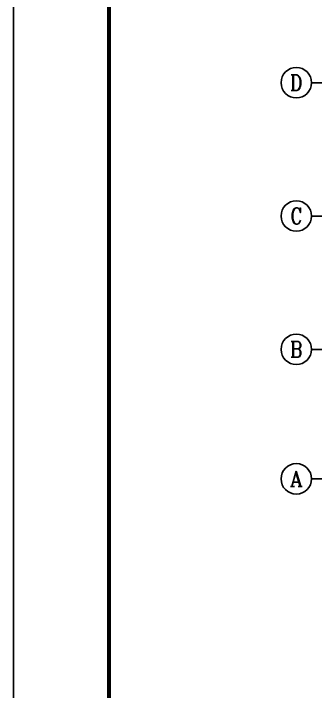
# Model space of a CAD drawing. Extents: x -21908402 to 2288787, y 79687 to 5079726.
# Drawn here: x 2095687 to 2111513, y 457591 to 493183 of the extents above; entities that cross this region are included whole.
import ezdxf
from ezdxf.enums import TextEntityAlignment as Align

# ---------------------------------------------------------------- set-up
doc = ezdxf.new("R2010")
doc.units = 0
doc.header["$LTSCALE"] = 1000
doc.layers.get('0').update_dxf_attribs({"linetype": 'CONTINUOUS'})
for name, color, linetype in [('AXIS', 3, 'CONTINUOUS'), ('AXIS_TEXT', 7, 'CONTINUOUS'), ('PUB_TITLE', 4, 'CONTINUOUS')]:
    doc.layers.add(name, color=color, linetype=linetype)
doc.styles.add('_TCH_AXIS', font='COMPLEX', dxfattribs={"bigfont": 'GBCBIG'})
doc.styles.add('COMPLEX', font='COMPLEX')

# ---------------------------------------------------------------- blocks, each defined once
blk = doc.blocks.new('_AXISO')
blk.add_circle((0, 0), 0.5)
at = {"layer": 'AXIS_TEXT', "style": 'COMPLEX', "width": 1.041667}
blk.add_attdef('A', text='', height=0.56, dxfattribs=at).set_placement((-0.25, -0.28), (0.25, -0.28), align=Align.FIT)

msp = doc.modelspace()

# ---------------------------------------------------------------- linework, layer by layer
at = {"layer": 'AXIS'}
for p, q in [((2119310, 489552.5), (2111310, 489552.5)), ((2119310, 482552.5), (2111310, 482552.5)), ((2119310, 475552.5), (2111310, 475552.5)), ((2119310, 468752.5), (2111310, 468752.5))]:
    msp.add_line(p, q, dxfattribs=at)
at = {"layer": 'PUB_TITLE'}
msp.add_lwpolyline([(2095686.8, 436087.5), (2263886.8, 436087.5), (2263886.8, 554887.5), (2095686.8, 554887.5)], close=True, dxfattribs=at)
at = {"layer": 'PUB_TITLE', "const_width": 200}
msp.add_lwpolyline([(2100686.8, 438087.5), (2261886.8, 438087.5), (2261886.8, 552887.5), (2100686.8, 552887.5)], close=True, dxfattribs=at)

# ---------------------------------------------------------------- block references
at = {"layer": 'AXIS'}
ref = msp.add_blockref('_AXISO', (2110510, 489552.5), dxfattribs=dict(at, xscale=1600, yscale=1600, zscale=1600))
ref.add_attrib('A', 'D', dxfattribs={"layer": 'AXIS_TEXT', "height": 812.8, "style": '_TCH_AXIS'}).set_placement((2110181, 489146.1), (2110839, 489146.1), align=Align.FIT)
ref = msp.add_blockref('_AXISO', (2110510, 482552.5), dxfattribs=dict(at, xscale=1600, yscale=1600, zscale=1600))
ref.add_attrib('A', 'C', dxfattribs={"layer": 'AXIS_TEXT', "height": 854.7, "style": '_TCH_AXIS'}).set_placement((2110204.8, 482125.1), (2110815.3, 482125.1), align=Align.FIT)
ref = msp.add_blockref('_AXISO', (2110510, 475552.5), dxfattribs=dict(at, xscale=1600, yscale=1600, zscale=1600))
ref.add_attrib('A', 'B', dxfattribs={"layer": 'AXIS_TEXT', "height": 812.8, "style": '_TCH_AXIS'}).set_placement((2110181, 475146.1), (2110839, 475146.1), align=Align.FIT)
ref = msp.add_blockref('_AXISO', (2110510, 468752.5), dxfattribs=dict(at, xscale=1600, yscale=1600, zscale=1600))
ref.add_attrib('A', 'A', dxfattribs={"layer": 'AXIS_TEXT', "height": 793, "style": '_TCH_AXIS'}).set_placement((2110170.2, 468356), (2110849.9, 468356), align=Align.FIT)

doc.saveas('drawing.dxf')
